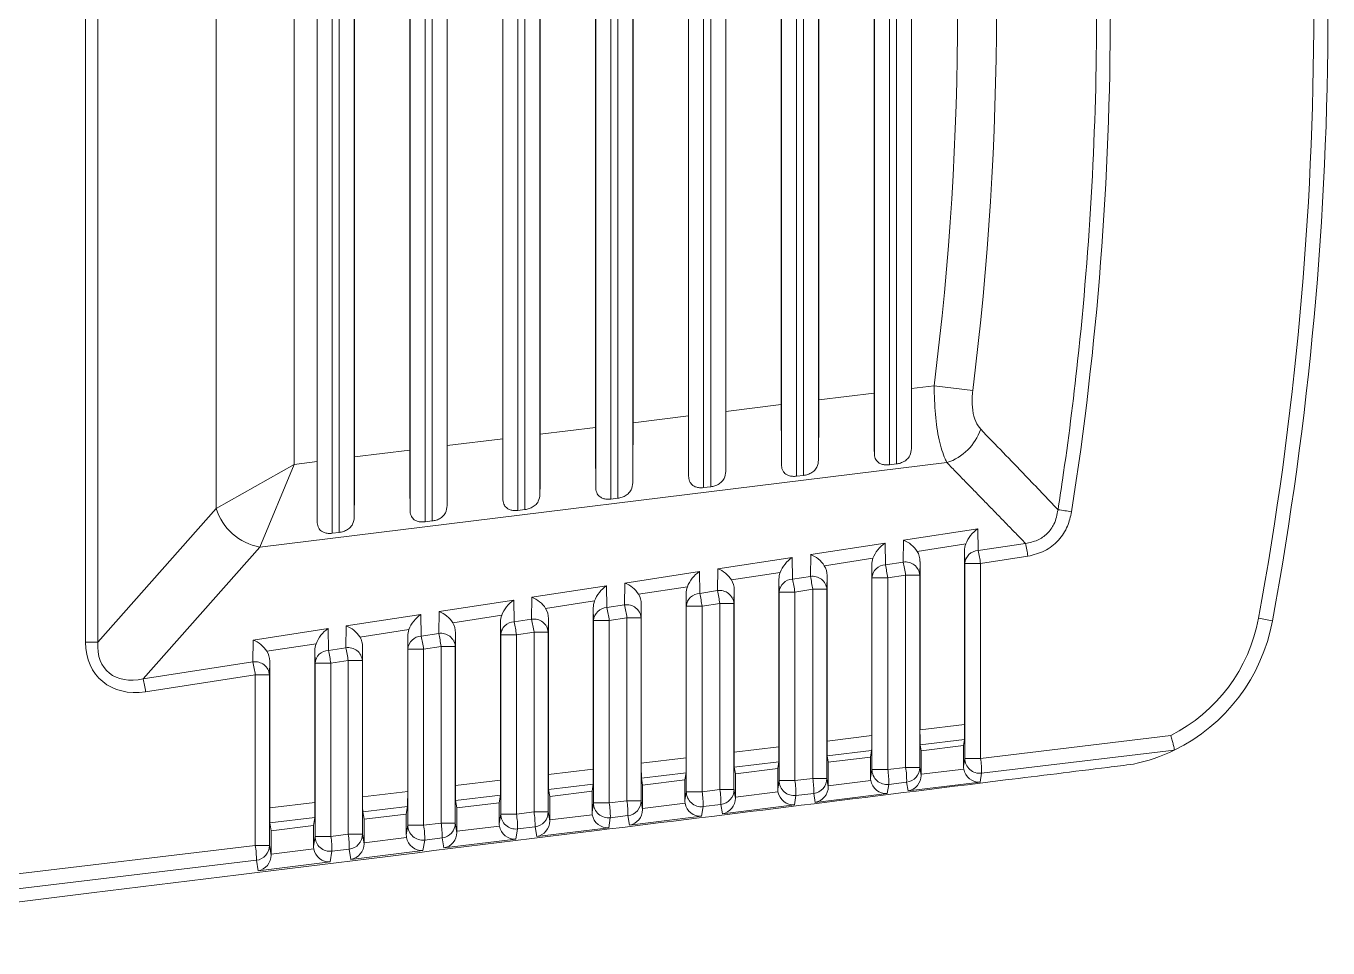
# Model space of a CAD drawing. Extents: x 12.1 to 108.7, y 1 to 80.4.
# Drawn here: x 106.532 to 107.401, y 31.861 to 32.476 of the extents above; entities that cross this region are included whole.
import ezdxf

# ---------------------------------------------------------------- set-up
doc = ezdxf.new("R2010")
doc.units = 0
doc.header["$MEASUREMENT"] = 0
doc.linetypes.add('SLD-Solid', pattern=[0])
doc.layers.add('OBJECT', color=7, linetype='CONTINUOUS')

msp = doc.modelspace()

# ---------------------------------------------------------------- linework, layer by layer
at = {"layer": 'OBJECT', "linetype": 'SLD-Solid', "lineweight": 15}
for p, q in [((106.57149, 32.0649), (106.57149, 32.90684)), ((106.57962, 32.90684), (106.57962, 32.0649)), ((106.73612, 32.8341), (106.73612, 32.13764)), ((106.74085, 32.13822), (106.74085, 32.83351)), ((106.72612, 32.14543), (106.72612, 32.82631)), ((106.79812, 32.82648), (106.79812, 32.14526)), ((106.80285, 32.14584), (106.80285, 32.8259)), ((106.65867, 32.15425), (106.65867, 32.81749)), ((106.75085, 32.82327), (106.75085, 32.14847)), ((106.78812, 32.15304), (106.78812, 32.81869)), ((106.81285, 32.81566), (106.81285, 32.15608)), ((106.86012, 32.81887), (106.86012, 32.15287)), ((106.86485, 32.15345), (106.86485, 32.81829)), ((106.85012, 32.16066), (106.85012, 32.81108)), ((106.87485, 32.80804), (106.87485, 32.16369)), ((106.92212, 32.81126), (106.92212, 32.16048)), ((106.92685, 32.16106), (106.92685, 32.81068)), ((106.91212, 32.16827), (106.91212, 32.80347)), ((106.93685, 32.80043), (106.93685, 32.17131)), ((106.98412, 32.80364), (106.98412, 32.16809)), ((106.98885, 32.16867), (106.98885, 32.80306)), ((106.97412, 32.17588), (106.97412, 32.79586)), ((106.99885, 32.79282), (106.99885, 32.17892)), ((107.04612, 32.79603), (107.04612, 32.17571)), ((107.05085, 32.17629), (107.05085, 32.79545)), ((106.71063, 32.78813), (106.71063, 32.18361)), ((106.72599, 32.78624), (106.72599, 32.1855)), ((106.75099, 32.18857), (106.75099, 32.78317)), ((107.03612, 32.18349), (107.03612, 32.78824)), ((107.06085, 32.78521), (107.06085, 32.18653)), ((107.09812, 32.19111), (107.09812, 32.78063)), ((107.10812, 32.78842), (107.10812, 32.18332)), ((107.11285, 32.1839), (107.11285, 32.78784)), ((106.78799, 32.77863), (106.78799, 32.19311)), ((106.81299, 32.19618), (106.81299, 32.77556)), ((107.12285, 32.77759), (107.12285, 32.19414)), ((106.84999, 32.77101), (106.84999, 32.20072)), ((106.87499, 32.20379), (106.87499, 32.76794)), ((106.91199, 32.7634), (106.91199, 32.20834)), ((106.93699, 32.21141), (106.93699, 32.76033)), ((106.97399, 32.75579), (106.97399, 32.21595)), ((106.99899, 32.21902), (106.99899, 32.75272)), ((107.03599, 32.74818), (107.03599, 32.22356)), ((107.06099, 32.22663), (107.06099, 32.74511)), ((107.09799, 32.74056), (107.09799, 32.23117)), ((107.12299, 32.23424), (107.12299, 32.73749)), ((107.13803, 32.23609), (107.12299, 32.23424)), ((107.16381, 32.23285), (107.13803, 32.23609)), ((107.09799, 32.23117), (107.06099, 32.22663)), ((106.97399, 32.21595), (106.93699, 32.21141)), ((107.03599, 32.22356), (106.99899, 32.21902)), ((106.91199, 32.20834), (106.87499, 32.20379)), ((106.84999, 32.20072), (106.81299, 32.19618)), ((106.78799, 32.19311), (106.75099, 32.18857)), ((106.71063, 32.18361), (106.65867, 32.15425)), ((106.68781, 32.12846), (107.14656, 32.18479)), ((106.68781, 32.12846), (106.71063, 32.18361)), ((106.72599, 32.1855), (106.71063, 32.18361)), ((107.10812, 32.18332), (107.11285, 32.1839)), ((107.04612, 32.17571), (107.05085, 32.17629)), ((106.98412, 32.16809), (106.98885, 32.16867)), ((106.92212, 32.16048), (106.92685, 32.16106)), ((106.65867, 32.15425), (106.57962, 32.0649)), ((106.86012, 32.15287), (106.86485, 32.15345)), ((106.73612, 32.13764), (106.74085, 32.13822)), ((106.79812, 32.14526), (106.80285, 32.14584)), ((107.11762, 32.13298), (107.16721, 32.14059)), ((107.16721, 32.14059), (107.16743, 32.12606)), ((107.0556, 32.12346), (107.10524, 32.13108)), ((107.10524, 32.13108), (107.10546, 32.11655)), ((107.11741, 32.11838), (107.11762, 32.13298)), ((107.15917, 32.13052), (107.12675, 32.12554)), ((107.19903, 32.13091), (107.16743, 32.12606)), ((106.60999, 32.0405), (106.68781, 32.12846)), ((106.99357, 32.11394), (107.04327, 32.12157)), ((107.04327, 32.12157), (107.04349, 32.10704)), ((107.05538, 32.10886), (107.0556, 32.12346)), ((107.0972, 32.12101), (107.06472, 32.11602)), ((107.15849, 32.11747), (107.15836, 32.12593)), ((107.15836, 32.01001), (107.15836, 32.12593)), ((107.16902, 32.11747), (107.20062, 32.12232)), ((106.93154, 32.10442), (106.9813, 32.11205)), ((106.9813, 32.11205), (106.98152, 32.09753)), ((106.99335, 32.09934), (106.99357, 32.11394)), ((107.03523, 32.11149), (107.00269, 32.1065)), ((107.09652, 32.10796), (107.09639, 32.11642)), ((107.09639, 32.00258), (107.09639, 32.11642)), ((107.10546, 32.11655), (107.11741, 32.11838)), ((107.1286, 32.1189), (107.12846, 32.10979)), ((107.1286, 32.1189), (107.1286, 32.00644)), ((107.15849, 32.11747), (107.16902, 32.11747)), ((107.15849, 31.98743), (107.15849, 32.11747)), ((107.16902, 32.11747), (107.16902, 31.98743)), ((106.86951, 32.09489), (106.91933, 32.10254)), ((106.91933, 32.10254), (106.91955, 32.08801)), ((106.93132, 32.08982), (106.93154, 32.10442)), ((107.03455, 32.09844), (107.03442, 32.1069)), ((107.03442, 31.99514), (107.03442, 32.1069)), ((107.04349, 32.10704), (107.05538, 32.10886)), ((107.06657, 32.10938), (107.06643, 32.10027)), ((107.06657, 32.10938), (107.06657, 31.999)), ((107.09652, 31.97999), (107.09652, 32.10796)), ((107.10704, 32.10796), (107.09652, 32.10796)), ((107.11899, 32.10979), (107.10704, 32.10796)), ((107.10704, 32.10796), (107.10704, 31.97999)), ((107.11899, 31.98142), (107.11899, 32.10979)), ((107.12846, 32.10979), (107.11899, 32.10979)), ((107.12846, 32.10979), (107.12846, 31.98142)), ((106.86929, 32.0803), (106.86951, 32.09489)), ((106.97326, 32.10198), (106.94066, 32.09698)), ((106.97257, 32.08893), (106.97245, 32.09739)), ((106.97245, 31.9877), (106.97245, 32.09739)), ((106.98152, 32.09753), (106.99335, 32.09934)), ((107.00454, 32.09986), (107.0044, 32.09075)), ((107.00454, 32.09986), (107.00454, 31.99156)), ((107.03455, 31.97255), (107.03455, 32.09844)), ((107.04507, 32.09844), (107.03455, 32.09844)), ((107.05696, 32.10027), (107.04507, 32.09844)), ((107.04507, 32.09844), (107.04507, 31.97255)), ((107.05696, 31.97398), (107.05696, 32.10027)), ((107.06643, 32.10027), (107.05696, 32.10027)), ((107.06643, 32.10027), (107.06643, 31.97398)), ((106.80726, 32.07078), (106.80748, 32.08537)), ((106.80748, 32.08537), (106.85736, 32.09303)), ((106.85736, 32.09303), (106.85758, 32.0785)), ((106.91129, 32.09247), (106.87863, 32.08746)), ((106.9106, 32.07942), (106.91048, 32.08788)), ((106.91048, 31.98027), (106.91048, 32.08788)), ((106.91955, 32.08801), (106.93132, 32.08982)), ((106.94251, 32.09034), (106.94238, 32.08122)), ((106.94251, 32.09034), (106.94251, 31.98411)), ((106.97257, 31.96512), (106.97257, 32.08893)), ((106.9831, 32.08893), (106.97257, 32.08893)), ((106.99493, 32.09075), (106.9831, 32.08893)), ((106.9831, 32.08893), (106.9831, 31.96512)), ((106.99493, 31.96654), (106.99493, 32.09075)), ((107.0044, 32.09075), (106.99493, 32.09075)), ((107.0044, 32.09075), (107.0044, 31.96654)), ((106.74545, 32.07585), (106.79539, 32.08352)), ((106.79539, 32.08352), (106.7956, 32.06899)), ((106.84932, 32.08296), (106.81661, 32.07794)), ((106.84863, 32.0699), (106.8485, 32.07837)), ((106.8485, 31.97283), (106.8485, 32.07837)), ((106.85758, 32.0785), (106.86929, 32.0803)), ((106.88048, 32.08082), (106.88035, 32.0717)), ((106.88048, 32.08082), (106.88048, 31.97667)), ((106.9106, 31.95768), (106.9106, 32.07942)), ((106.92113, 32.07942), (106.9106, 32.07942)), ((106.9329, 32.08122), (106.92113, 32.07942)), ((106.92113, 32.07942), (106.92113, 31.95768)), ((106.9329, 31.95909), (106.9329, 32.08122)), ((106.94238, 32.08122), (106.9329, 32.08122)), ((106.94238, 32.08122), (106.94238, 31.95909)), ((106.68342, 32.06633), (106.73341, 32.074)), ((106.73341, 32.074), (106.73363, 32.05948)), ((106.74523, 32.06126), (106.74545, 32.07585)), ((106.78735, 32.07344), (106.75458, 32.06841)), ((106.78666, 32.06039), (106.78653, 32.06885)), ((106.78653, 31.9654), (106.78653, 32.06885)), ((106.7956, 32.06899), (106.80726, 32.07078)), ((106.81845, 32.0713), (106.81832, 32.06218)), ((106.81845, 32.0713), (106.81845, 31.96923)), ((106.84863, 31.95024), (106.84863, 32.0699)), ((106.85916, 32.0699), (106.84863, 32.0699)), ((106.87087, 32.0717), (106.85916, 32.0699)), ((106.85916, 32.0699), (106.85916, 31.95024)), ((106.87087, 31.95165), (106.87087, 32.0717)), ((106.88035, 32.0717), (106.87087, 32.0717)), ((106.88035, 32.0717), (106.88035, 31.95165)), ((106.57149, 32.0649), (106.57962, 32.0649)), ((106.68321, 32.05173), (106.68342, 32.06633)), ((106.72537, 32.06393), (106.69255, 32.05889)), ((106.72469, 32.05088), (106.72456, 32.05934)), ((106.72456, 31.95796), (106.72456, 32.05934)), ((106.73363, 32.05948), (106.74523, 32.06126)), ((106.75643, 32.06178), (106.75629, 32.05266)), ((106.75643, 32.06178), (106.75643, 31.96178)), ((106.78666, 31.94281), (106.78666, 32.06039)), ((106.79719, 32.06039), (106.78666, 32.06039)), ((106.80885, 32.06218), (106.79719, 32.06039)), ((106.79719, 32.06039), (106.79719, 31.94281)), ((106.80885, 31.94421), (106.80885, 32.06218)), ((106.81832, 32.06218), (106.80885, 32.06218)), ((106.81832, 32.06218), (106.81832, 31.94421)), ((106.68321, 32.05173), (106.60999, 32.0405)), ((106.6944, 32.05226), (106.69426, 32.04314)), ((106.6944, 32.05226), (106.6944, 31.95434)), ((106.72469, 31.93537), (106.72469, 32.05088)), ((106.73521, 32.05088), (106.72469, 32.05088)), ((106.74682, 32.05266), (106.73521, 32.05088)), ((106.73521, 32.05088), (106.73521, 31.93537)), ((106.74682, 31.93676), (106.74682, 32.05266)), ((106.75629, 32.05266), (106.74682, 32.05266)), ((106.75629, 32.05266), (106.75629, 31.93676)), ((106.61157, 32.0319), (106.68479, 32.04314)), ((106.68479, 31.92932), (106.68479, 32.04314)), ((106.68479, 32.04314), (106.69426, 32.04314)), ((106.69426, 32.04314), (106.69426, 31.92932)), ((107.1286, 32.00644), (107.15836, 32.01001)), ((107.06657, 31.999), (107.09639, 32.00258)), ((107.15828, 32.00001), (107.12868, 31.99646)), ((107.15761, 31.99589), (107.15828, 32.00001)), ((107.296, 32.00266), (107.16902, 31.98743)), ((107.00454, 31.99156), (107.03442, 31.99514)), ((107.09631, 31.99257), (107.06665, 31.98901)), ((107.09561, 31.98828), (107.09631, 31.99257)), ((107.12868, 31.99646), (107.12936, 31.99242)), ((107.12936, 31.99242), (107.15761, 31.99589)), ((107.12936, 31.9768), (107.12936, 31.99242)), ((107.15761, 31.99589), (107.15761, 31.98202)), ((107.1697, 31.97751), (107.29839, 31.99296)), ((106.94251, 31.98411), (106.97245, 31.9877)), ((107.03434, 31.98514), (107.00462, 31.98157)), ((107.00462, 31.98157), (107.00536, 31.9772)), ((107.03361, 31.98067), (107.03434, 31.98514)), ((107.06665, 31.98901), (107.06736, 31.98481)), ((107.06736, 31.98481), (107.09561, 31.98828)), ((107.06736, 31.96918), (107.06736, 31.98481)), ((107.09561, 31.98828), (107.09561, 31.9744)), ((107.10704, 31.97999), (107.11899, 31.98142)), ((107.11899, 31.98142), (107.12846, 31.98142)), ((107.12846, 31.98142), (107.12936, 31.97609)), ((107.15761, 31.98202), (107.15849, 31.98743)), ((107.15849, 31.98743), (107.16902, 31.98743)), ((106.81845, 31.96923), (106.8485, 31.97283)), ((106.88048, 31.97667), (106.91048, 31.98027)), ((106.97236, 31.9777), (106.94259, 31.97413)), ((106.94259, 31.97413), (106.94336, 31.96958)), ((106.94336, 31.96958), (106.97161, 31.97305)), ((106.97161, 31.97305), (106.97236, 31.9777)), ((106.97161, 31.97305), (106.97161, 31.95918)), ((107.00536, 31.9772), (107.03361, 31.98067)), ((107.00536, 31.96157), (107.00536, 31.9772)), ((107.03361, 31.98067), (107.03361, 31.96679)), ((107.03361, 31.96679), (107.03455, 31.97255)), ((107.03455, 31.97255), (107.04507, 31.97255)), ((107.04507, 31.97255), (107.05696, 31.97398)), ((107.05696, 31.97398), (107.06643, 31.97398)), ((107.06643, 31.97398), (107.06736, 31.96848)), ((107.06736, 31.96918), (107.09576, 31.97267)), ((107.09561, 31.9744), (107.09652, 31.97999)), ((107.09652, 31.97999), (107.10704, 31.97999)), ((107.12936, 31.9768), (107.15776, 31.98028)), ((107.12936, 31.9768), (107.12936, 31.97609)), ((107.1697, 31.97751), (107.16874, 31.97157)), ((106.75643, 31.96178), (106.78653, 31.9654)), ((106.91039, 31.97026), (106.88057, 31.96668)), ((106.88057, 31.96668), (106.88136, 31.96197)), ((106.88136, 31.96197), (106.90961, 31.96544)), ((106.90961, 31.96544), (106.91039, 31.97026)), ((106.90961, 31.96544), (106.90961, 31.95156)), ((106.94336, 31.95396), (106.94336, 31.96958)), ((106.97161, 31.95918), (106.97257, 31.96512)), ((106.97257, 31.96512), (106.9831, 31.96512)), ((106.9831, 31.96512), (106.99493, 31.96654)), ((106.99493, 31.96654), (107.0044, 31.96654)), ((107.0044, 31.96654), (107.00536, 31.96086)), ((107.00536, 31.96157), (107.03376, 31.96506)), ((107.05765, 31.96407), (107.04576, 31.96264)), ((107.05866, 31.95805), (107.05765, 31.96407)), ((107.10674, 31.96396), (107.05866, 31.95805)), ((107.06736, 31.96918), (107.06736, 31.96848)), ((107.10773, 31.97008), (107.10674, 31.96396)), ((107.11968, 31.97151), (107.10773, 31.97008)), ((107.12066, 31.96567), (107.11968, 31.97151)), ((107.16874, 31.97157), (107.12066, 31.96567)), ((106.6944, 31.95434), (106.72456, 31.95796)), ((106.78645, 31.95539), (106.75651, 31.9518)), ((106.78561, 31.95021), (106.78645, 31.95539)), ((106.84842, 31.96283), (106.81854, 31.95924)), ((106.81854, 31.95924), (106.81936, 31.95436)), ((106.81936, 31.95436), (106.84761, 31.95783)), ((106.84761, 31.95783), (106.84842, 31.96283)), ((106.84761, 31.95783), (106.84761, 31.94395)), ((106.88136, 31.94634), (106.88136, 31.96197)), ((106.90961, 31.95156), (106.9106, 31.95768)), ((106.9106, 31.95768), (106.92113, 31.95768)), ((106.92113, 31.95768), (106.9329, 31.95909)), ((106.9329, 31.95909), (106.94238, 31.95909)), ((106.94238, 31.95909), (106.94336, 31.95325)), ((106.94336, 31.95396), (106.97176, 31.95744)), ((106.98379, 31.95521), (106.98274, 31.94873)), ((106.99562, 31.95663), (106.98379, 31.95521)), ((106.99666, 31.95044), (106.99562, 31.95663)), ((107.04474, 31.95634), (106.99666, 31.95044)), ((107.00536, 31.96157), (107.00536, 31.96086)), ((107.04576, 31.96264), (107.04474, 31.95634)), ((106.72448, 31.94795), (106.69448, 31.94436)), ((106.72361, 31.9426), (106.72448, 31.94795)), ((106.75651, 31.9518), (106.75736, 31.94675)), ((106.75736, 31.94675), (106.78561, 31.95021)), ((106.75736, 31.93112), (106.75736, 31.94675)), ((106.78561, 31.95021), (106.78561, 31.93634)), ((106.81936, 31.93873), (106.81936, 31.95436)), ((106.84761, 31.94395), (106.84863, 31.95024)), ((106.84863, 31.95024), (106.85916, 31.95024)), ((106.85916, 31.95024), (106.87087, 31.95165)), ((106.87087, 31.95165), (106.88035, 31.95165)), ((106.88035, 31.95165), (106.88136, 31.94564)), ((106.88136, 31.94634), (106.90976, 31.94983)), ((106.88136, 31.94634), (106.88136, 31.94564)), ((106.92182, 31.94777), (106.92074, 31.94112)), ((106.93359, 31.94918), (106.92182, 31.94777)), ((106.93466, 31.94283), (106.93359, 31.94918)), ((106.98274, 31.94873), (106.93466, 31.94283)), ((106.94336, 31.95396), (106.94336, 31.95325)), ((106.69448, 31.94436), (106.69536, 31.93913)), ((106.69536, 31.93913), (106.72361, 31.9426)), ((106.69536, 31.92351), (106.69536, 31.93913)), ((106.72361, 31.9426), (106.72361, 31.92873)), ((106.78561, 31.93634), (106.78666, 31.94281)), ((106.78666, 31.94281), (106.79719, 31.94281)), ((106.79719, 31.94281), (106.80885, 31.94421)), ((106.80885, 31.94421), (106.81832, 31.94421)), ((106.81832, 31.94421), (106.81936, 31.93803)), ((106.81936, 31.93873), (106.84776, 31.94222)), ((106.81936, 31.93873), (106.81936, 31.93803)), ((106.85985, 31.94033), (106.85874, 31.93351)), ((106.87156, 31.94174), (106.85985, 31.94033)), ((106.87266, 31.93522), (106.87156, 31.94174)), ((106.92074, 31.94112), (106.87266, 31.93522)), ((106.68479, 31.92932), (106.27599, 31.88027)), ((106.68479, 31.92932), (106.69426, 31.92932)), ((106.69426, 31.92932), (106.69536, 31.9228)), ((106.72361, 31.92873), (106.72469, 31.93537)), ((106.72469, 31.93537), (106.73521, 31.93537)), ((106.73521, 31.93537), (106.74682, 31.93676)), ((106.74682, 31.93676), (106.75629, 31.93676)), ((106.75629, 31.93676), (106.75736, 31.93041)), ((106.75736, 31.93112), (106.78576, 31.93461)), ((106.75736, 31.93112), (106.75736, 31.93041)), ((106.79788, 31.9329), (106.79674, 31.92589)), ((106.80954, 31.9343), (106.79788, 31.9329)), ((106.81066, 31.9276), (106.80954, 31.9343)), ((106.85874, 31.93351), (106.81066, 31.9276)), ((106.69536, 31.92351), (106.72376, 31.92699)), ((106.69536, 31.92351), (106.69536, 31.9228)), ((106.7359, 31.92546), (106.73474, 31.91828)), ((106.74751, 31.92685), (106.7359, 31.92546)), ((106.74866, 31.91999), (106.74751, 31.92685)), ((106.79674, 31.92589), (106.74866, 31.91999)), ((106.27694, 31.87039), (106.68548, 31.91941)), ((106.68666, 31.91238), (106.68548, 31.91941)), ((106.73474, 31.91828), (106.68666, 31.91238)), ((106.56463, 31.89631), (106.27607, 31.86088))]:
    msp.add_line(p, q, dxfattribs=at)
for centre, radius, start, end in [((105.15151, 32.48587), 2.24, 349.58626, 10.41374), ((105.15099, 32.48587), 2.25, 349.58626, 10.41374), ((105.15099, 32.48587), 2.02866, 352.8353, 7.1647), ((105.15099, 32.48587), 2.00268, 352.8353, 7.1647), ((107.13516, 32.21893), 0.036, 288.4601, 340.67306), ((106.69443, 32.16531), 0.03744, 197.18401, 259.81599), ((107.11341, 31.41334), 0.74779, 81.04415, 81.74763), ((107.08828, 32.10608), 0.1135, 8.22632, 12.63949), ((107.16774, 32.11679), 0.00928, 91.91625, 175.80725), ((107.05668, 32.10123), 0.1135, 8.22632, 12.63949), ((107.10577, 32.10728), 0.00928, 91.91625, 175.80725), ((106.99471, 32.09171), 0.1135, 8.22632, 12.63949), ((107.1189, 32.1089), 0.0096, 5.31376, 98.95346), ((107.00666, 32.09355), 0.1135, 8.22632, 12.63949), ((107.0438, 32.09776), 0.00928, 91.91625, 175.80725), ((106.93274, 32.0822), 0.1135, 8.22632, 12.63949), ((107.05687, 32.09938), 0.0096, 5.31376, 98.95346), ((106.94463, 32.08403), 0.1135, 8.22632, 12.63949), ((106.98183, 32.08825), 0.00928, 91.91625, 175.80725), ((106.87077, 32.07269), 0.1135, 8.22632, 12.63949), ((106.99484, 32.08986), 0.0096, 5.31376, 98.95346), ((106.8826, 32.07451), 0.1135, 8.22632, 12.63949), ((106.91986, 32.07874), 0.00928, 91.91625, 175.80725), ((106.8088, 32.06318), 0.1135, 8.22632, 12.63949), ((106.93281, 32.08034), 0.0096, 5.31376, 98.95346), ((106.82057, 32.06498), 0.1135, 8.22632, 12.63949), ((106.85789, 32.06923), 0.00928, 91.91625, 175.80725), ((106.74682, 32.05366), 0.1135, 8.22632, 12.63949), ((106.87079, 32.07081), 0.0096, 5.31376, 98.95346), ((106.75854, 32.05546), 0.1135, 8.22632, 12.63949), ((107.24643, 32.10086), 0.11, 296.78627, 349.58626), ((107.2459, 32.10086), 0.12, 295.92184, 349.58626), ((107.31279, 31.84073), 0.24386, 77.89635, 80.12429), ((106.79591, 32.05971), 0.00928, 91.91625, 175.80725), ((106.68485, 32.04415), 0.1135, 8.22632, 12.63949), ((106.80876, 32.06129), 0.0096, 5.31376, 98.95346), ((106.69651, 32.04594), 0.1135, 8.22632, 12.63949), ((106.73394, 32.0502), 0.00928, 91.91625, 175.80725), ((106.62288, 32.03464), 0.1135, 8.22632, 12.63949), ((106.74673, 32.05177), 0.0096, 5.31376, 98.95346), ((106.63448, 32.03642), 0.1135, 8.22632, 12.63949), ((106.6847, 32.04225), 0.0096, 5.31376, 98.95346), ((106.57246, 32.0269), 0.1135, 8.22632, 12.63949), ((106.49924, 32.01566), 0.1135, 8.22632, 12.63949), ((107.2459, 32.10086), 0.12, 282.10705, 295.92184), ((107.06598, 31.97275), 0.05372, 358.67402, 9.28719), ((107.11846, 31.98143), 0.01, 276.97559, 359.93806), ((107.16849, 31.98744), 0.01, 180.0777, 276.98989), ((107.116, 31.97876), 0.05372, 358.67402, 9.28719), ((107.04454, 31.97257), 0.01, 180.0777, 276.98989), ((106.99206, 31.96388), 0.05372, 358.67402, 9.28719), ((107.00395, 31.96531), 0.05372, 358.67402, 9.28719), ((107.05644, 31.97399), 0.01, 276.97559, 359.93806), ((107.10652, 31.98), 0.01, 180.0777, 276.98989), ((107.05403, 31.97132), 0.05372, 358.67402, 9.28719), ((106.98257, 31.96513), 0.01, 180.0777, 276.98989), ((106.93009, 31.95645), 0.05372, 358.67402, 9.28719), ((106.94192, 31.95787), 0.05372, 358.67402, 9.28719), ((106.99441, 31.96655), 0.01, 276.97559, 359.93806), ((106.9206, 31.95769), 0.01, 180.0777, 276.98989), ((106.86812, 31.94901), 0.05372, 358.67402, 9.28719), ((106.87989, 31.95042), 0.05372, 358.67402, 9.28719), ((106.93238, 31.9591), 0.01, 276.97559, 359.93806), ((106.85863, 31.95026), 0.01, 180.0777, 276.98989), ((106.80615, 31.94158), 0.05372, 358.67402, 9.28719), ((106.81786, 31.94298), 0.05372, 358.67402, 9.28719), ((106.87035, 31.95166), 0.01, 276.97559, 359.93806), ((106.79666, 31.94282), 0.01, 180.0777, 276.98989), ((106.74417, 31.93414), 0.05372, 358.67402, 9.28719), ((106.75583, 31.93554), 0.05372, 358.67402, 9.28719), ((106.80832, 31.94422), 0.01, 276.97559, 359.93806), ((106.63178, 31.92065), 0.05372, 358.67402, 9.28719), ((106.68426, 31.92933), 0.01, 276.97559, 359.93806), ((106.73469, 31.93539), 0.01, 180.0777, 276.98989), ((106.6822, 31.9267), 0.05372, 358.67402, 9.28719), ((106.69381, 31.9281), 0.05372, 358.67402, 9.28719), ((106.74629, 31.93677), 0.01, 276.97559, 359.93806)]:
    msp.add_arc(centre, radius, start, end, dxfattribs=at)
for centre, major_axis, ratio, start_param, end_param in [((105.08535, 32.48587), (2.17033, 0), 0.999535, 6.128671, 6.4377), ((107.12246, 32.23418), (0, 0.06045), 0.008662, 3.988522, 4.713453), ((107.06046, 32.22657), (0, 0.06045), 0.008662, 3.988522, 4.713453), ((107.09851, 32.23124), (0, 0.06045), 0.008662, 1.57186, 2.29679), ((106.97451, 32.21601), (0, 0.06045), 0.008662, 1.57186, 2.29679), ((106.99846, 32.21895), (0, 0.06045), 0.008662, 3.988522, 4.713453), ((107.03651, 32.22363), (0, 0.06045), 0.008662, 1.57186, 2.29679), ((106.91251, 32.2084), (0, 0.06045), 0.008662, 1.57186, 2.29679), ((106.93646, 32.21134), (0, 0.06045), 0.008662, 3.988522, 4.713453), ((106.85051, 32.20079), (0, 0.06045), 0.008662, 1.57186, 2.29679), ((106.87446, 32.20373), (0, 0.06045), 0.008662, 3.988522, 4.713453), ((106.78851, 32.19318), (0, 0.06045), 0.008662, 1.57186, 2.29679), ((106.81246, 32.19612), (0, 0.06045), 0.008662, 3.988522, 4.713453), ((106.72651, 32.18556), (0, 0.06045), 0.008662, 1.57186, 2.29679), ((106.75046, 32.1885), (0, 0.06045), 0.008662, 3.988522, 4.713453), ((107.16827, 32.132), (0.00828, 0.00979), 0.557988, 1.093963, 2.148375), ((107.1063, 32.12248), (0.00828, 0.00979), 0.557988, 1.093963, 2.148375), ((107.11868, 32.12438), (0.00883, -0.00769), 0.591833, 1.09893, 2.153342), ((107.16836, 32.12618), (0.00087, 0.01154), 0.862782, 1.251345, 1.657606), ((107.04433, 32.11297), (0.00828, 0.00979), 0.557988, 1.093963, 2.148375), ((107.05665, 32.11486), (0.00883, -0.00769), 0.591833, 1.09893, 2.153342), ((107.10639, 32.11667), (0.00087, 0.01154), 0.862782, 1.251345, 1.657606), ((107.11859, 32.11855), (0.0012, 0.01153), 0.861198, 4.83308, 5.450813), ((106.98236, 32.10346), (0.00828, 0.00979), 0.557988, 1.093963, 2.148375), ((106.99462, 32.10534), (0.00883, -0.00769), 0.591833, 1.09893, 2.153342), ((107.04441, 32.10716), (0.00087, 0.01154), 0.862782, 1.251345, 1.657606), ((107.05656, 32.10902), (0.0012, 0.01153), 0.861198, 4.83308, 5.450813), ((106.92038, 32.09395), (0.00828, 0.00979), 0.557988, 1.093963, 2.148375), ((106.93259, 32.09582), (0.00883, -0.00769), 0.591833, 1.09893, 2.153342), ((106.99454, 32.0995), (0.0012, 0.01153), 0.861198, 4.83308, 5.450813), ((106.87057, 32.0863), (0.00883, -0.00769), 0.591833, 1.09893, 2.153342), ((106.93251, 32.08998), (0.0012, 0.01153), 0.861198, 4.83308, 5.450813), ((106.98244, 32.09765), (0.00087, 0.01154), 0.862782, 1.251345, 1.657606), ((106.80854, 32.07678), (0.00883, -0.00769), 0.591833, 1.09893, 2.153342), ((106.85841, 32.08443), (0.00828, 0.00979), 0.557988, 1.093963, 2.148375), ((106.87048, 32.08046), (0.0012, 0.01153), 0.861198, 4.83308, 5.450813), ((106.92047, 32.08813), (0.00087, 0.01154), 0.862782, 1.251345, 1.657606), ((106.79644, 32.07492), (0.00828, 0.00979), 0.557988, 1.093963, 2.148375), ((106.80845, 32.07094), (0.0012, 0.01153), 0.861198, 4.83308, 5.450813), ((106.8585, 32.07862), (0.00087, 0.01154), 0.862782, 1.251345, 1.657606), ((106.73447, 32.06541), (0.00828, 0.00979), 0.557988, 1.093963, 2.148375), ((106.74651, 32.06726), (0.00883, -0.00769), 0.591833, 1.09893, 2.153342), ((106.74642, 32.06142), (0.0012, 0.01153), 0.861198, 4.83308, 5.450813), ((106.79653, 32.06911), (0.00087, 0.01154), 0.862782, 1.251345, 1.657606), ((106.61913, 32.0796), (0.03792, 0.03951), 0.729911, 2.491467, 3.902993), ((106.6186, 32.0796), (0.03241, 0.03434), 0.634863, 2.486313, 3.897839), ((106.68448, 32.05774), (0.00883, -0.00769), 0.591833, 1.09893, 2.153342), ((106.73456, 32.0596), (0.00087, 0.01154), 0.862782, 1.251345, 1.657606), ((106.68439, 32.0519), (0.0012, 0.01153), 0.861198, 4.83308, 5.450813), ((107.15827, 32.01007), (0, 0.01007), 0.008673, 3.195065, 4.707147), ((107.06666, 31.99907), (0, 0.01007), 0.00868, 1.578121, 3.090203), ((107.0963, 32.00263), (0, 0.01007), 0.008673, 3.195065, 4.707147), ((107.12868, 32.00652), (0, 0.01007), 0.00868, 1.578121, 3.090203), ((107.00463, 31.99163), (0, 0.01007), 0.00868, 1.578121, 3.090203), ((107.03433, 31.99519), (0, 0.01007), 0.008673, 3.195065, 4.707147), ((106.9426, 31.98419), (0, 0.01007), 0.00868, 1.578121, 3.090203), ((106.97236, 31.98776), (0, 0.01007), 0.008673, 3.195065, 4.707147), ((107.16761, 31.98202), (-0.0016, -0.00989), 0.998514, 4.873219, 5.047119), ((106.84842, 31.97288), (0, 0.01007), 0.008673, 3.195065, 4.707147), ((106.88057, 31.97674), (0, 0.01007), 0.00868, 1.578121, 3.090203), ((106.91039, 31.98032), (0, 0.01007), 0.008673, 3.195065, 4.707147), ((107.10561, 31.97441), (-0.0016, -0.00989), 0.998514, 4.873219, 5.047119), ((107.10552, 31.97387), (-0.00707, 0.00734), 0.946913, 0.952763, 2.471199), ((107.11945, 31.97558), (0.00613, 0.00821), 0.948914, 3.930724, 5.379061), ((107.16752, 31.98148), (-0.00707, 0.00734), 0.946913, 0.952763, 2.471199), ((106.78644, 31.96545), (0, 0.01007), 0.008673, 3.195065, 4.707147), ((106.81854, 31.9693), (0, 0.01007), 0.00868, 1.578121, 3.090203), ((107.04361, 31.96679), (-0.0016, -0.00989), 0.998514, 4.873219, 5.047119), ((107.04352, 31.96626), (-0.00707, 0.00734), 0.946913, 0.952763, 2.471199), ((107.05745, 31.96797), (0.00613, 0.00821), 0.948914, 3.930724, 5.379061), ((106.72447, 31.95801), (0, 0.01007), 0.008673, 3.195065, 4.707147), ((106.75651, 31.96186), (0, 0.01007), 0.00868, 1.578121, 3.090203), ((106.98161, 31.95918), (-0.0016, -0.00989), 0.998514, 4.873219, 5.047119), ((106.98152, 31.95864), (-0.00707, 0.00734), 0.946913, 0.952763, 2.471199), ((106.99545, 31.96035), (0.00613, 0.00821), 0.948914, 3.930724, 5.379061), ((106.69448, 31.95441), (0, 0.01007), 0.00868, 1.578121, 3.090203), ((106.91961, 31.95157), (-0.0016, -0.00989), 0.998514, 4.873219, 5.047119), ((106.91952, 31.95103), (-0.00707, 0.00734), 0.946913, 0.952763, 2.471199), ((106.93345, 31.95274), (0.00613, 0.00821), 0.948914, 3.930724, 5.379061), ((106.80945, 31.93751), (0.00613, 0.00821), 0.948914, 3.930724, 5.379061), ((106.85761, 31.94396), (-0.0016, -0.00989), 0.998514, 4.873219, 5.047119), ((106.85752, 31.94342), (-0.00707, 0.00734), 0.946913, 0.952763, 2.471199), ((106.87145, 31.94513), (0.00613, 0.00821), 0.948914, 3.930724, 5.379061), ((106.73361, 31.92873), (-0.0016, -0.00989), 0.998514, 4.873219, 5.047119), ((106.74745, 31.9299), (0.00613, 0.00821), 0.948914, 3.930724, 5.379061), ((106.79561, 31.93634), (-0.0016, -0.00989), 0.998514, 4.873219, 5.047119), ((106.79552, 31.93581), (-0.00707, 0.00734), 0.946913, 0.952763, 2.471199), ((106.68545, 31.92229), (0.00613, 0.00821), 0.948914, 3.930724, 5.379061), ((106.73352, 31.92819), (-0.00707, 0.00734), 0.946913, 0.952763, 2.471199)]:
    msp.add_ellipse(centre, major_axis=major_axis, ratio=ratio, start_param=start_param, end_param=end_param, dxfattribs=at)
for points, knots in [([(107.22075, 32.15338), (107.22175, 32.15997), (107.22679, 32.19293), (107.24077, 32.30329), (107.24687, 32.41465), (107.24633, 32.52587), (107.24362, 32.63714), (107.23051, 32.74099), (107.22075, 32.81836)], [0, 0, 0, 0, 0.029968, 0.149857, 0.5, 0.529967, 0.649857, 1, 1, 1, 1]), ([(107.13803, 32.23609), (107.13818, 32.22961), (107.13848, 32.21666), (107.14117, 32.19948), (107.14419, 32.18953), (107.14616, 32.1856), (107.14656, 32.18479)], [0, 0, 0, 0, 0.307398, 0.614924, 0.920647, 1, 1, 1, 1]), ([(107.16913, 32.20702), (107.16793, 32.20858), (107.16553, 32.21172), (107.16358, 32.21935), (107.16319, 32.22677), (107.16365, 32.23127), (107.16381, 32.23285)], [0, 0, 0, 0, 0.288932, 0.578767, 0.851943, 1, 1, 1, 1]), ([(107.22075, 32.15338), (107.21352, 32.16095), (107.19643, 32.17887), (107.17913, 32.19671), (107.16913, 32.20702)], [0, 0, 0, 0, 0.4226627, 1, 1, 1, 1]), ([(107.10812, 32.18332), (107.1072, 32.18326), (107.10538, 32.18314), (107.10286, 32.18368), (107.10061, 32.18483), (107.09876, 32.18699), (107.09817, 32.18931), (107.09812, 32.19085), (107.09812, 32.19111)], [0, 0, 0, 0, 0.150357, 0.300705, 0.45223, 0.658977, 0.942857, 1, 1, 1, 1]), ([(107.12285, 32.19414), (107.12266, 32.19252), (107.12235, 32.18981), (107.11997, 32.18683), (107.11726, 32.18506), (107.11477, 32.18419), (107.11331, 32.18397), (107.11285, 32.1839)], [0, 0, 0, 0, 0.345936, 0.577481, 0.767317, 0.928004, 1, 1, 1, 1]), ([(107.04612, 32.17571), (107.0452, 32.17565), (107.04338, 32.17553), (107.04086, 32.17606), (107.03861, 32.17722), (107.03676, 32.17938), (107.03617, 32.1817), (107.03612, 32.18324), (107.03612, 32.18349)], [0, 0, 0, 0, 0.150357, 0.300705, 0.45223, 0.658977, 0.942857, 1, 1, 1, 1]), ([(107.06085, 32.18653), (107.06066, 32.18491), (107.06035, 32.1822), (107.05797, 32.17921), (107.05526, 32.17744), (107.05277, 32.17658), (107.05131, 32.17636), (107.05085, 32.17629)], [0, 0, 0, 0, 0.345936, 0.577481, 0.767317, 0.928004, 1, 1, 1, 1]), ([(106.98412, 32.16809), (106.9832, 32.16803), (106.98138, 32.16791), (106.97886, 32.16845), (106.97661, 32.16961), (106.97476, 32.17177), (106.97417, 32.17409), (106.97412, 32.17562), (106.97412, 32.17588)], [0, 0, 0, 0, 0.150357, 0.300705, 0.45223, 0.658977, 0.942857, 1, 1, 1, 1]), ([(106.99885, 32.17892), (106.99866, 32.1773), (106.99835, 32.17459), (106.99597, 32.1716), (106.99326, 32.16983), (106.99077, 32.16897), (106.98931, 32.16874), (106.98885, 32.16867)], [0, 0, 0, 0, 0.345936, 0.577481, 0.767317, 0.928004, 1, 1, 1, 1]), ([(106.87485, 32.16369), (106.87466, 32.16207), (106.87435, 32.15936), (106.87197, 32.15638), (106.86926, 32.15461), (106.86677, 32.15374), (106.86531, 32.15352), (106.86485, 32.15345)], [0, 0, 0, 0, 0.345936, 0.577481, 0.767317, 0.928004, 1, 1, 1, 1]), ([(106.92212, 32.16048), (106.9212, 32.16042), (106.91938, 32.1603), (106.91686, 32.16084), (106.91461, 32.16199), (106.91276, 32.16415), (106.91217, 32.16647), (106.91212, 32.16801), (106.91212, 32.16827)], [0, 0, 0, 0, 0.150357, 0.300705, 0.45223, 0.658977, 0.942857, 1, 1, 1, 1]), ([(106.93685, 32.17131), (106.93666, 32.16968), (106.93635, 32.16698), (106.93397, 32.16399), (106.93126, 32.16222), (106.92877, 32.16135), (106.92731, 32.16113), (106.92685, 32.16106)], [0, 0, 0, 0, 0.345936, 0.577481, 0.767317, 0.928004, 1, 1, 1, 1]), ([(106.81285, 32.15608), (106.81266, 32.15446), (106.81235, 32.15175), (106.80997, 32.14876), (106.80726, 32.14699), (106.80477, 32.14613), (106.80331, 32.14591), (106.80285, 32.14584)], [0, 0, 0, 0, 0.3459358, 0.5774807, 0.767317, 0.928004, 1, 1, 1, 1]), ([(106.86012, 32.15287), (106.8592, 32.15281), (106.85738, 32.15269), (106.85486, 32.15323), (106.85261, 32.15438), (106.85076, 32.15654), (106.85017, 32.15886), (106.85012, 32.1604), (106.85012, 32.16066)], [0, 0, 0, 0, 0.150357, 0.300705, 0.45223, 0.658977, 0.942857, 1, 1, 1, 1]), ([(106.75085, 32.14847), (106.75066, 32.14685), (106.75035, 32.14414), (106.74797, 32.14115), (106.74526, 32.13938), (106.74277, 32.13852), (106.74131, 32.13829), (106.74085, 32.13822)], [0, 0, 0, 0, 0.345936, 0.577481, 0.767317, 0.928004, 1, 1, 1, 1]), ([(106.79812, 32.14526), (106.7972, 32.1452), (106.79538, 32.14508), (106.79286, 32.14561), (106.79061, 32.14677), (106.78876, 32.14893), (106.78817, 32.15125), (106.78812, 32.15279), (106.78812, 32.15304)], [0, 0, 0, 0, 0.150357, 0.300705, 0.45223, 0.658977, 0.942857, 1, 1, 1, 1]), ([(107.22075, 32.15338), (107.22011, 32.15008), (107.21897, 32.1442), (107.21379, 32.13719), (107.20712, 32.13248), (107.20179, 32.13145), (107.19903, 32.13091)], [0, 0, 0, 0, 0.295336, 0.524717, 0.75446, 1, 1, 1, 1]), ([(107.20062, 32.12232), (107.20442, 32.12326), (107.21205, 32.12514), (107.22131, 32.1325), (107.22749, 32.14183), (107.22908, 32.14875), (107.22982, 32.15201)], [0, 0, 0, 0, 0.261879, 0.524407, 0.77642, 1, 1, 1, 1]), ([(106.73612, 32.13764), (106.7352, 32.13758), (106.73338, 32.13746), (106.73086, 32.138), (106.72861, 32.13916), (106.72676, 32.14131), (106.72617, 32.14363), (106.72612, 32.14517), (106.72612, 32.14543)], [0, 0, 0, 0, 0.150357, 0.300705, 0.45223, 0.658977, 0.942857, 1, 1, 1, 1]), ([(107.29839, 31.99296), (107.2984, 31.99313), (107.29842, 31.99346), (107.29804, 31.99527), (107.29739, 31.99782), (107.29668, 32.00038), (107.29619, 32.00203), (107.29602, 32.0026), (107.296, 32.00266)], [0, 0, 0, 0, 0.219281, 0.438507, 0.659241, 0.882986, 0.98583, 1, 1, 1, 1]), ([(107.27107, 31.98353), (107.26538, 31.98283), (107.23696, 31.97931), (107.11756, 31.96453), (106.88778, 31.93611), (106.68071, 31.91061), (106.56463, 31.89631)], [0, 0, 0, 0, 0.024148, 0.120739, 0.507103, 1, 1, 1, 1])]:
    msp.add_open_spline(points, degree=3, knots=knots, dxfattribs=at)
for points in [[(107.14656, 32.18479), (107.19903, 32.13091)], [(107.29839, 31.99296), (107.29836, 31.99293)]]:
    msp.add_open_spline(points, degree=1, dxfattribs=at)

doc.saveas('drawing.dxf')
